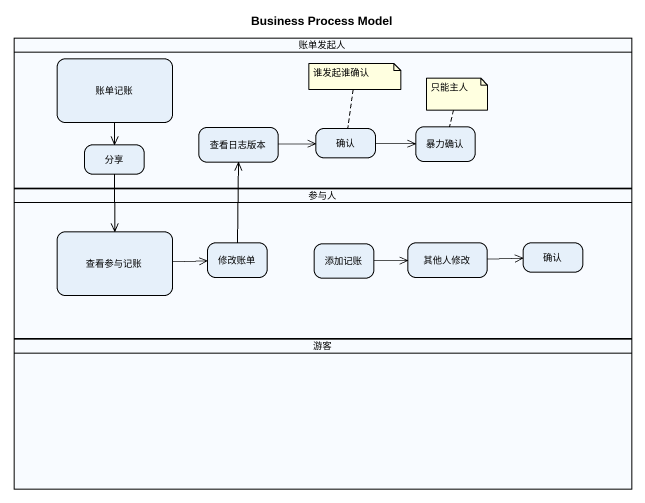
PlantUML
@startuml
title Business Process Model
hide empty description
state 账单发起人 <<partition>> {
  state 账单记账
  state 查看日志版本
  state 确认
  state 暴力确认
  state 分享
}
state 参与人 <<partition>> {
  state 查看参与记账
  state 修改账单
  state 添加记账
  state 其他人修改
  state "确认" as 确认_2
}
state 游客 <<partition>>
账单记账 --> 分享
查看日志版本 -right-> 确认
确认 -right-> 暴力确认
分享 --> 查看参与记账
查看参与记账 -right-> 修改账单
修改账单 -up-> 查看日志版本
添加记账 -right-> 其他人修改
其他人修改 -right-> 确认_2
note top of 确认 : 谁发起谁确认
note top of 暴力确认 : 只能主人
@enduml
